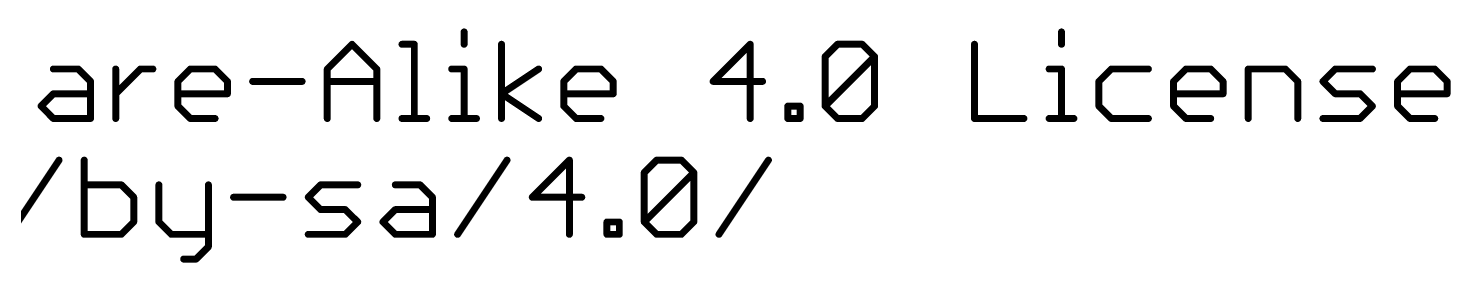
# Model space of a CAD drawing. Extents: x -44 to 63, y -21 to 59.
# Drawn here: x 31.91 to 63.09, y -17.92 to -12.78 of the extents above; entities that cross this region are included whole.
import ezdxf

# ---------------------------------------------------------------- set-up
doc = ezdxf.new("R2010")
doc.units = 0
doc.layers.add('51', color=53, linetype='CONTINUOUS')

msp = doc.modelspace()

# ---------------------------------------------------------------- linework, layer by layer
at = {"layer": '51', "const_width": 0.1524}
for points in [[(41.4613, -12.8592), (41.4613, -13.1304)], [(54.5585, -12.8592), (54.5585, -13.1304)], [(38.4615, -13.6727), (39.0039, -13.1304)], [(39.0039, -13.1304), (39.5462, -13.6727)], [(40.0987, -13.1304), (40.3698, -13.1304)], [(40.3698, -13.1304), (40.3698, -14.7574)], [(42.2816, -14.7574), (42.2816, -13.1304)], [(47.7337, -13.1304), (46.9202, -13.9439)], [(47.7337, -14.7574), (47.7337, -13.1304)], [(49.3759, -13.4016), (49.6471, -13.1304)], [(49.6471, -13.1304), (50.1894, -13.1304)], [(50.1894, -13.1304), (50.4606, -13.4016)], [(52.6502, -13.1304), (52.6502, -14.7574)], [(49.3759, -14.4862), (49.3759, -13.4016)], [(49.3759, -14.4862), (50.4606, -13.4016)], [(50.4606, -13.4016), (50.4606, -14.4862)], [(32.4569, -13.6727), (32.9993, -13.6727)], [(32.9993, -13.6727), (33.2704, -13.9439)], [(33.8229, -14.7574), (33.8229, -13.6727)], [(33.8229, -14.2151), (34.3653, -13.6727)], [(34.3653, -13.6727), (34.6364, -13.6727)], [(35.1872, -13.9439), (35.4584, -13.6727)], [(35.4584, -13.6727), (36.0007, -13.6727)], [(36.0007, -13.6727), (36.2719, -13.9439)], [(38.4615, -14.7574), (38.4615, -13.6727)], [(39.5462, -13.6727), (39.5462, -14.7574)], [(41.1901, -13.6727), (41.4613, -13.6727)], [(41.4613, -13.6727), (41.4613, -14.7574)], [(42.2816, -14.2151), (43.0951, -13.6727)], [(43.6459, -13.9439), (43.917, -13.6727)], [(43.917, -13.6727), (44.4594, -13.6727)], [(44.4594, -13.6727), (44.7305, -13.9439)], [(54.2874, -13.6727), (54.5585, -13.6727)], [(54.5585, -13.6727), (54.5585, -14.7574)], [(55.65, -13.6727), (55.3788, -13.9439)], [(56.4635, -13.6727), (55.65, -13.6727)], [(57.016, -13.9439), (57.2871, -13.6727)], [(57.2871, -13.6727), (57.8295, -13.6727)], [(57.8295, -13.6727), (58.1006, -13.9439)], [(58.6531, -14.7574), (58.6531, -13.6727)], [(58.6531, -13.6727), (59.4666, -13.6727)], [(59.4666, -13.6727), (59.7378, -13.9439)], [(60.2903, -13.9439), (60.5614, -13.6727)], [(60.5614, -13.6727), (61.3749, -13.6727)], [(61.9274, -13.9439), (62.1986, -13.6727)], [(62.1986, -13.6727), (62.7409, -13.6727)], [(62.7409, -13.6727), (63.0121, -13.9439)], [(33.2704, -13.9439), (33.2704, -14.7574)], [(35.1872, -14.4862), (35.1872, -13.9439)], [(36.2719, -13.9439), (36.2719, -14.2151)], [(36.8244, -13.9439), (37.909, -13.9439)], [(38.4615, -13.9439), (39.5462, -13.9439)], [(43.6459, -14.4862), (43.6459, -13.9439)], [(44.7305, -13.9439), (44.7305, -14.2151)], [(46.9202, -13.9439), (48.0048, -13.9439)], [(55.3788, -13.9439), (55.3788, -14.4862)], [(57.016, -14.4862), (57.016, -13.9439)], [(58.1006, -13.9439), (58.1006, -14.2151)], [(59.7378, -13.9439), (59.7378, -14.7574)], [(60.5614, -14.2151), (60.2903, -13.9439)], [(61.9274, -14.4862), (61.9274, -13.9439)], [(63.0121, -13.9439), (63.0121, -14.2151)], [(32.1858, -14.4862), (32.4569, -14.2151)], [(32.4569, -14.2151), (33.2704, -14.2151)], [(36.2719, -14.2151), (35.1872, -14.2151)], [(43.0951, -14.7574), (42.2816, -14.2151)], [(44.7305, -14.2151), (43.6459, -14.2151)], [(58.1006, -14.2151), (57.016, -14.2151)], [(61.1038, -14.2151), (60.5614, -14.2151)], [(61.3749, -14.4862), (61.1038, -14.2151)], [(63.0121, -14.2151), (61.9274, -14.2151)], [(32.4569, -14.7574), (32.1858, -14.4862)], [(35.4584, -14.7574), (35.1872, -14.4862)], [(43.917, -14.7574), (43.6459, -14.4862)], [(48.5573, -14.7574), (48.5573, -14.4862)], [(48.5573, -14.4862), (48.8285, -14.4862)], [(48.8285, -14.4862), (48.8285, -14.7574)], [(49.6471, -14.7574), (49.3759, -14.4862)], [(50.4606, -14.4862), (50.1894, -14.7574)], [(55.3788, -14.4862), (55.65, -14.7574)], [(57.2871, -14.7574), (57.016, -14.4862)], [(61.1038, -14.7574), (61.3749, -14.4862)], [(62.1986, -14.7574), (61.9274, -14.4862)], [(33.2704, -14.7574), (32.4569, -14.7574)], [(36.0007, -14.7574), (35.4584, -14.7574)], [(40.0987, -14.7574), (40.641, -14.7574)], [(41.1901, -14.7574), (41.7325, -14.7574)], [(44.4594, -14.7574), (43.917, -14.7574)], [(48.8285, -14.7574), (48.5573, -14.7574)], [(50.1894, -14.7574), (49.6471, -14.7574)], [(52.6502, -14.7574), (53.7349, -14.7574)], [(54.2874, -14.7574), (54.8297, -14.7574)], [(55.65, -14.7574), (56.4635, -14.7574)], [(57.8295, -14.7574), (57.2871, -14.7574)], [(60.2903, -14.7574), (61.1038, -14.7574)], [(62.7409, -14.7574), (62.1986, -14.7574)], [(31.4956, -17.2974), (32.5803, -15.6704)], [(33.1328, -15.6704), (33.1328, -17.2974)], [(41.3185, -17.2974), (42.4032, -15.6704)], [(43.7692, -15.6704), (42.9557, -16.4839)], [(43.7692, -17.2974), (43.7692, -15.6704)], [(45.4114, -15.9416), (45.6826, -15.6704)], [(45.4114, -17.0262), (45.4114, -15.9416)], [(45.4114, -17.0262), (46.4961, -15.9416)], [(45.6826, -15.6704), (46.2249, -15.6704)], [(46.2249, -15.6704), (46.4961, -15.9416)], [(46.4961, -15.9416), (46.4961, -17.0262)], [(47.0486, -17.2974), (48.1332, -15.6704)], [(33.9462, -16.2127), (33.1328, -16.2127)], [(34.2174, -16.4839), (33.9462, -16.2127)], [(34.7699, -16.2127), (34.7699, -17.0262)], [(35.8546, -16.2127), (35.8546, -17.5686)], [(38.0442, -16.4839), (38.3154, -16.2127)], [(38.3154, -16.2127), (39.1289, -16.2127)], [(39.9525, -16.2127), (40.4949, -16.2127)], [(40.4949, -16.2127), (40.766, -16.4839)], [(34.2174, -17.0262), (34.2174, -16.4839)], [(36.4071, -16.4839), (37.4917, -16.4839)], [(38.3154, -16.7551), (38.0442, -16.4839)], [(40.766, -16.4839), (40.766, -17.2974)], [(42.9557, -16.4839), (44.0403, -16.4839)], [(38.8577, -16.7551), (38.3154, -16.7551)], [(39.1289, -17.0262), (38.8577, -16.7551)], [(39.6814, -17.0262), (39.9525, -16.7551)], [(39.9525, -16.7551), (40.766, -16.7551)], [(33.9462, -17.2974), (34.2174, -17.0262)], [(34.7699, -17.0262), (35.0411, -17.2974)], [(38.8577, -17.2974), (39.1289, -17.0262)], [(39.9525, -17.2974), (39.6814, -17.0262)], [(44.5928, -17.2974), (44.5928, -17.0262)], [(44.5928, -17.0262), (44.864, -17.0262)], [(44.864, -17.0262), (44.864, -17.2974)], [(45.6826, -17.2974), (45.4114, -17.0262)], [(46.4961, -17.0262), (46.2249, -17.2974)], [(33.1328, -17.2974), (33.9462, -17.2974)], [(35.0411, -17.2974), (35.8546, -17.2974)], [(38.0442, -17.2974), (38.8577, -17.2974)], [(40.766, -17.2974), (39.9525, -17.2974)], [(44.864, -17.2974), (44.5928, -17.2974)], [(46.2249, -17.2974), (45.6826, -17.2974)], [(35.5834, -17.8397), (35.3122, -17.8397)], [(35.8546, -17.5686), (35.5834, -17.8397)]]:
    msp.add_lwpolyline(points, dxfattribs=at)
at = {"layer": '51', "const_width": 0.0762}
for points in [[(41.4994, -12.8592, 1), (41.4232, -12.8592)], [(54.5966, -12.8592, 1), (54.5204, -12.8592)], [(39.0308, -13.1035, 1), (38.9769, -13.1574)], [(39.0308, -13.1574, 1), (38.9769, -13.1035)], [(40.0987, -13.0923, 1), (40.0987, -13.1685)], [(40.4079, -13.1304, 1), (40.3317, -13.1304)], [(40.3698, -13.1685, 1), (40.3698, -13.0923)], [(41.4232, -13.1304, 1), (41.4994, -13.1304)], [(42.3197, -13.1304, 1), (42.2435, -13.1304)], [(47.7718, -13.1304, 1), (47.6956, -13.1304)], [(47.7606, -13.1574, 1), (47.7067, -13.1035)], [(49.6471, -13.0923, 1), (49.6471, -13.1685)], [(49.674, -13.1574, 1), (49.6201, -13.1035)], [(50.2163, -13.1035, 1), (50.1625, -13.1574)], [(50.1894, -13.1685, 1), (50.1894, -13.0923)], [(52.6883, -13.1304, 1), (52.6121, -13.1304)], [(54.5204, -13.1304, 1), (54.5966, -13.1304)], [(49.414, -13.4016, 1), (49.3378, -13.4016)], [(49.349, -13.3746, 1), (49.4028, -13.4285)], [(50.4987, -13.4016, 1), (50.4225, -13.4016)], [(50.4875, -13.4285, 1), (50.4336, -13.3746)], [(50.4336, -13.4285, 1), (50.4875, -13.3746)], [(32.4569, -13.6346, 1), (32.4569, -13.7108)], [(33.0262, -13.6458, 1), (32.9723, -13.6997)], [(32.9993, -13.7108, 1), (32.9993, -13.6346)], [(33.861, -13.6727, 1), (33.7848, -13.6727)], [(34.3653, -13.6346, 1), (34.3653, -13.7108)], [(34.3922, -13.6997, 1), (34.3383, -13.6458)], [(34.6364, -13.7108, 1), (34.6364, -13.6346)], [(35.4584, -13.6346, 1), (35.4584, -13.7108)], [(35.4853, -13.6997, 1), (35.4314, -13.6458)], [(36.0277, -13.6458, 1), (35.9738, -13.6997)], [(36.0007, -13.7108, 1), (36.0007, -13.6346)], [(38.4996, -13.6727, 1), (38.4234, -13.6727)], [(38.4346, -13.6458, 1), (38.4885, -13.6997)], [(39.5843, -13.6727, 1), (39.5081, -13.6727)], [(39.5192, -13.6997, 1), (39.5731, -13.6458)], [(41.1901, -13.6346, 1), (41.1901, -13.7108)], [(41.4994, -13.6727, 1), (41.4232, -13.6727)], [(41.4613, -13.7108, 1), (41.4613, -13.6346)], [(43.1162, -13.7044, 1), (43.0739, -13.641)], [(43.917, -13.6346, 1), (43.917, -13.7108)], [(43.944, -13.6997, 1), (43.8901, -13.6458)], [(44.4863, -13.6458, 1), (44.4324, -13.6997)], [(44.4594, -13.7108, 1), (44.4594, -13.6346)], [(54.2874, -13.6346, 1), (54.2874, -13.7108)], [(54.5966, -13.6727, 1), (54.5204, -13.6727)], [(54.5585, -13.7108, 1), (54.5585, -13.6346)], [(55.65, -13.6346, 1), (55.65, -13.7108)], [(55.6769, -13.6997, 1), (55.623, -13.6458)], [(56.4635, -13.7108, 1), (56.4635, -13.6346)], [(57.2871, -13.6346, 1), (57.2871, -13.7108)], [(57.3141, -13.6997, 1), (57.2602, -13.6458)], [(57.8564, -13.6458, 1), (57.8025, -13.6997)], [(57.8295, -13.7108, 1), (57.8295, -13.6346)], [(58.6912, -13.6727, 1), (58.615, -13.6727)], [(58.6531, -13.6346, 1), (58.6531, -13.7108)], [(59.4936, -13.6458, 1), (59.4397, -13.6997)], [(59.4666, -13.7108, 1), (59.4666, -13.6346)], [(60.5614, -13.6346, 1), (60.5614, -13.7108)], [(60.5884, -13.6997, 1), (60.5345, -13.6458)], [(61.3749, -13.7108, 1), (61.3749, -13.6346)], [(62.1986, -13.6346, 1), (62.1986, -13.7108)], [(62.2255, -13.6997, 1), (62.1717, -13.6458)], [(62.7679, -13.6458, 1), (62.714, -13.6997)], [(62.7409, -13.7108, 1), (62.7409, -13.6346)], [(33.3085, -13.9439, 1), (33.2323, -13.9439)], [(33.2435, -13.9708, 1), (33.2974, -13.917)], [(35.2253, -13.9439, 1), (35.1491, -13.9439)], [(35.1603, -13.917, 1), (35.2142, -13.9708)], [(36.31, -13.9439, 1), (36.2338, -13.9439)], [(36.2449, -13.9708, 1), (36.2988, -13.917)], [(36.8244, -13.9058, 1), (36.8244, -13.982)], [(37.909, -13.982, 1), (37.909, -13.9058)], [(38.4615, -13.9058, 1), (38.4615, -13.982)], [(39.5462, -13.982, 1), (39.5462, -13.9058)], [(43.684, -13.9439, 1), (43.6078, -13.9439)], [(43.6189, -13.917, 1), (43.6728, -13.9708)], [(44.7686, -13.9439, 1), (44.6924, -13.9439)], [(44.7036, -13.9708, 1), (44.7575, -13.917)], [(46.9202, -13.9058, 1), (46.9202, -13.982)], [(46.8932, -13.917, 1), (46.9471, -13.9708)], [(48.0048, -13.982, 1), (48.0048, -13.9058)], [(55.4169, -13.9439, 1), (55.3407, -13.9439)], [(55.3519, -13.917, 1), (55.4058, -13.9708)], [(57.0541, -13.9439, 1), (56.9779, -13.9439)], [(56.989, -13.917, 1), (57.0429, -13.9708)], [(58.1387, -13.9439, 1), (58.0625, -13.9439)], [(58.0737, -13.9708, 1), (58.1276, -13.917)], [(59.7759, -13.9439, 1), (59.6997, -13.9439)], [(59.7108, -13.9708, 1), (59.7647, -13.917)], [(60.3172, -13.917, 1), (60.2633, -13.9708)], [(60.2633, -13.917, 1), (60.3172, -13.9708)], [(61.9655, -13.9439, 1), (61.8893, -13.9439)], [(61.9005, -13.917, 1), (61.9544, -13.9708)], [(63.0502, -13.9439, 1), (62.974, -13.9439)], [(62.9852, -13.9708, 1), (63.039, -13.917)], [(32.4569, -14.177, 1), (32.4569, -14.2532)], [(32.4839, -14.242, 1), (32.43, -14.1881)], [(33.2704, -14.2532, 1), (33.2704, -14.177)], [(33.796, -14.1881, 1), (33.8499, -14.242)], [(35.1872, -14.177, 1), (35.1872, -14.2532)], [(36.2338, -14.2151, 1), (36.31, -14.2151)], [(36.2719, -14.2532, 1), (36.2719, -14.177)], [(42.3027, -14.1834, 1), (42.2604, -14.2468)], [(42.2604, -14.1834, 1), (42.3027, -14.2468)], [(43.6459, -14.177, 1), (43.6459, -14.2532)], [(44.6924, -14.2151, 1), (44.7686, -14.2151)], [(44.7305, -14.2532, 1), (44.7305, -14.177)], [(57.016, -14.177, 1), (57.016, -14.2532)], [(58.0625, -14.2151, 1), (58.1387, -14.2151)], [(58.1006, -14.2532, 1), (58.1006, -14.177)], [(60.5614, -14.177, 1), (60.5614, -14.2532)], [(60.5345, -14.242, 1), (60.5884, -14.1881)], [(61.1307, -14.1881, 1), (61.0768, -14.242)], [(61.1038, -14.2532, 1), (61.1038, -14.177)], [(61.9274, -14.177, 1), (61.9274, -14.2532)], [(62.974, -14.2151, 1), (63.0502, -14.2151)], [(63.0121, -14.2532, 1), (63.0121, -14.177)], [(32.2127, -14.4593, 1), (32.1588, -14.5132)], [(32.1588, -14.4593, 1), (32.2127, -14.5132)], [(35.2142, -14.4593, 1), (35.1603, -14.5132)], [(35.1491, -14.4862, 1), (35.2253, -14.4862)], [(43.6728, -14.4593, 1), (43.6189, -14.5132)], [(43.6078, -14.4862, 1), (43.684, -14.4862)], [(48.5954, -14.4862, 1), (48.5192, -14.4862)], [(48.5573, -14.4481, 1), (48.5573, -14.5243)], [(48.8666, -14.4862, 1), (48.7904, -14.4862)], [(48.8285, -14.5243, 1), (48.8285, -14.4481)], [(49.4028, -14.4593, 1), (49.349, -14.5132)], [(49.349, -14.4593, 1), (49.4028, -14.5132)], [(49.3378, -14.4862, 1), (49.414, -14.4862)], [(50.4225, -14.4862, 1), (50.4987, -14.4862)], [(50.4875, -14.5132, 1), (50.4336, -14.4593)], [(55.4058, -14.4593, 1), (55.3519, -14.5132)], [(55.3407, -14.4862, 1), (55.4169, -14.4862)], [(57.0429, -14.4593, 1), (56.989, -14.5132)], [(56.9779, -14.4862, 1), (57.0541, -14.4862)], [(61.4019, -14.5132, 1), (61.348, -14.4593)], [(61.348, -14.5132, 1), (61.4019, -14.4593)], [(61.9544, -14.4593, 1), (61.9005, -14.5132)], [(61.8893, -14.4862, 1), (61.9655, -14.4862)], [(32.4569, -14.7193, 1), (32.4569, -14.7955)], [(32.43, -14.7843, 1), (32.4839, -14.7305)], [(33.2323, -14.7574, 1), (33.3085, -14.7574)], [(33.2704, -14.7955, 1), (33.2704, -14.7193)], [(33.7848, -14.7574, 1), (33.861, -14.7574)], [(35.4584, -14.7193, 1), (35.4584, -14.7955)], [(35.4314, -14.7843, 1), (35.4853, -14.7305)], [(36.0007, -14.7955, 1), (36.0007, -14.7193)], [(38.4234, -14.7574, 1), (38.4996, -14.7574)], [(39.5081, -14.7574, 1), (39.5843, -14.7574)], [(40.0987, -14.7193, 1), (40.0987, -14.7955)], [(40.3317, -14.7574, 1), (40.4079, -14.7574)], [(40.641, -14.7955, 1), (40.641, -14.7193)], [(41.1901, -14.7193, 1), (41.1901, -14.7955)], [(41.4232, -14.7574, 1), (41.4994, -14.7574)], [(41.7325, -14.7955, 1), (41.7325, -14.7193)], [(42.2435, -14.7574, 1), (42.3197, -14.7574)], [(43.0739, -14.7891, 1), (43.1162, -14.7257)], [(43.917, -14.7193, 1), (43.917, -14.7955)], [(43.8901, -14.7843, 1), (43.944, -14.7305)], [(44.4594, -14.7955, 1), (44.4594, -14.7193)], [(47.6956, -14.7574, 1), (47.7718, -14.7574)], [(48.5573, -14.7193, 1), (48.5573, -14.7955)], [(48.5192, -14.7574, 1), (48.5954, -14.7574)], [(48.7904, -14.7574, 1), (48.8666, -14.7574)], [(48.8285, -14.7955, 1), (48.8285, -14.7193)], [(49.6471, -14.7193, 1), (49.6471, -14.7955)], [(49.6201, -14.7843, 1), (49.674, -14.7305)], [(50.1625, -14.7305, 1), (50.2163, -14.7843)], [(50.1894, -14.7955, 1), (50.1894, -14.7193)], [(52.6502, -14.7193, 1), (52.6502, -14.7955)], [(52.6121, -14.7574, 1), (52.6883, -14.7574)], [(53.7349, -14.7955, 1), (53.7349, -14.7193)], [(54.2874, -14.7193, 1), (54.2874, -14.7955)], [(54.5204, -14.7574, 1), (54.5966, -14.7574)], [(54.8297, -14.7955, 1), (54.8297, -14.7193)], [(55.65, -14.7193, 1), (55.65, -14.7955)], [(55.623, -14.7843, 1), (55.6769, -14.7305)], [(56.4635, -14.7955, 1), (56.4635, -14.7193)], [(57.2871, -14.7193, 1), (57.2871, -14.7955)], [(57.2602, -14.7843, 1), (57.3141, -14.7305)], [(57.8295, -14.7955, 1), (57.8295, -14.7193)], [(58.615, -14.7574, 1), (58.6912, -14.7574)], [(59.6997, -14.7574, 1), (59.7759, -14.7574)], [(60.2903, -14.7193, 1), (60.2903, -14.7955)], [(61.0768, -14.7305, 1), (61.1307, -14.7843)], [(61.1038, -14.7955, 1), (61.1038, -14.7193)], [(62.1986, -14.7193, 1), (62.1986, -14.7955)], [(62.1717, -14.7843, 1), (62.2255, -14.7305)], [(62.7409, -14.7955, 1), (62.7409, -14.7193)], [(32.612, -15.6915, 1), (32.5486, -15.6493)], [(33.1709, -15.6704, 1), (33.0947, -15.6704)], [(42.4349, -15.6915, 1), (42.3715, -15.6493)], [(43.8073, -15.6704, 1), (43.7311, -15.6704)], [(43.7961, -15.6974, 1), (43.7422, -15.6435)], [(45.4495, -15.9416, 1), (45.3733, -15.9416)], [(45.3845, -15.9146, 1), (45.4384, -15.9685)], [(45.6826, -15.6323, 1), (45.6826, -15.7085)], [(45.7095, -15.6974, 1), (45.6556, -15.6435)], [(46.2519, -15.6435, 1), (46.198, -15.6974)], [(46.2249, -15.7085, 1), (46.2249, -15.6323)], [(46.5342, -15.9416, 1), (46.458, -15.9416)], [(46.523, -15.9685, 1), (46.4691, -15.9146)], [(46.4691, -15.9685, 1), (46.523, -15.9146)], [(48.1649, -15.6915, 1), (48.1015, -15.6493)], [(33.1328, -16.1746, 1), (33.1328, -16.2508)], [(33.9732, -16.1858, 1), (33.9193, -16.2397)], [(33.9462, -16.2508, 1), (33.9462, -16.1746)], [(34.808, -16.2127, 1), (34.7318, -16.2127)], [(35.8927, -16.2127, 1), (35.8165, -16.2127)], [(38.3154, -16.1746, 1), (38.3154, -16.2508)], [(38.3423, -16.2397, 1), (38.2884, -16.1858)], [(39.1289, -16.2508, 1), (39.1289, -16.1746)], [(39.9525, -16.1746, 1), (39.9525, -16.2508)], [(40.5218, -16.1858, 1), (40.4679, -16.2397)], [(40.4949, -16.2508, 1), (40.4949, -16.1746)], [(34.2555, -16.4839, 1), (34.1793, -16.4839)], [(34.1905, -16.5108, 1), (34.2444, -16.457)], [(36.4071, -16.4458, 1), (36.4071, -16.522)], [(37.4917, -16.522, 1), (37.4917, -16.4458)], [(38.0712, -16.457, 1), (38.0173, -16.5108)], [(38.0173, -16.457, 1), (38.0712, -16.5108)], [(40.8041, -16.4839, 1), (40.7279, -16.4839)], [(40.7391, -16.5108, 1), (40.793, -16.457)], [(42.9557, -16.4458, 1), (42.9557, -16.522)], [(42.9287, -16.457, 1), (42.9826, -16.5108)], [(44.0403, -16.522, 1), (44.0403, -16.4458)], [(38.3154, -16.717, 1), (38.3154, -16.7932)], [(38.2884, -16.782, 1), (38.3423, -16.7281)], [(38.8847, -16.7281, 1), (38.8308, -16.782)], [(38.8577, -16.7932, 1), (38.8577, -16.717)], [(39.9525, -16.717, 1), (39.9525, -16.7932)], [(39.9795, -16.782, 1), (39.9256, -16.7281)], [(40.766, -16.7932, 1), (40.766, -16.717)], [(34.1793, -17.0262, 1), (34.2555, -17.0262)], [(34.2443, -17.0532, 1), (34.1905, -16.9993)], [(34.7968, -16.9993, 1), (34.743, -17.0532)], [(34.7318, -17.0262, 1), (34.808, -17.0262)], [(39.1558, -17.0532, 1), (39.1019, -16.9993)], [(39.1019, -17.0532, 1), (39.1558, -16.9993)], [(39.7083, -16.9993, 1), (39.6544, -17.0532)], [(39.6544, -16.9993, 1), (39.7083, -17.0532)], [(44.6309, -17.0262, 1), (44.5547, -17.0262)], [(44.5928, -16.9881, 1), (44.5928, -17.0643)], [(44.9021, -17.0262, 1), (44.8259, -17.0262)], [(44.864, -17.0643, 1), (44.864, -16.9881)], [(45.4384, -16.9993, 1), (45.3845, -17.0532)], [(45.3845, -16.9993, 1), (45.4384, -17.0532)], [(45.3733, -17.0262, 1), (45.4495, -17.0262)], [(46.458, -17.0262, 1), (46.5342, -17.0262)], [(46.523, -17.0532, 1), (46.4691, -16.9993)], [(33.1328, -17.2593, 1), (33.1328, -17.3355)], [(33.0947, -17.2974, 1), (33.1709, -17.2974)], [(33.9193, -17.2705, 1), (33.9732, -17.3243)], [(33.9462, -17.3355, 1), (33.9462, -17.2593)], [(35.0411, -17.2593, 1), (35.0411, -17.3355)], [(35.0141, -17.3243, 1), (35.068, -17.2705)], [(35.8546, -17.3355, 1), (35.8546, -17.2593)], [(38.0442, -17.2593, 1), (38.0442, -17.3355)], [(38.8308, -17.2705, 1), (38.8847, -17.3243)], [(38.8577, -17.3355, 1), (38.8577, -17.2593)], [(39.9525, -17.2593, 1), (39.9525, -17.3355)], [(39.9256, -17.3243, 1), (39.9795, -17.2705)], [(40.7279, -17.2974, 1), (40.8041, -17.2974)], [(40.766, -17.3355, 1), (40.766, -17.2593)], [(41.2868, -17.2763, 1), (41.3502, -17.3185)], [(43.7311, -17.2974, 1), (43.8073, -17.2974)], [(44.5928, -17.2593, 1), (44.5928, -17.3355)], [(44.5547, -17.2974, 1), (44.6309, -17.2974)], [(44.8259, -17.2974, 1), (44.9021, -17.2974)], [(44.864, -17.3355, 1), (44.864, -17.2593)], [(45.6826, -17.2593, 1), (45.6826, -17.3355)], [(45.6556, -17.3243, 1), (45.7095, -17.2705)], [(46.198, -17.2705, 1), (46.2519, -17.3243)], [(46.2249, -17.3355, 1), (46.2249, -17.2593)], [(47.0169, -17.2763, 1), (47.0803, -17.3185)], [(35.3122, -17.8016, 1), (35.3122, -17.8778)], [(35.5834, -17.8778, 1), (35.5834, -17.8016)], [(35.8165, -17.5686, 1), (35.8927, -17.5686)], [(35.8815, -17.5955, 1), (35.8276, -17.5416)], [(35.5565, -17.8128, 1), (35.6103, -17.8667)]]:
    msp.add_lwpolyline(points, format="xyb", dxfattribs=at)

doc.saveas('drawing.dxf')
